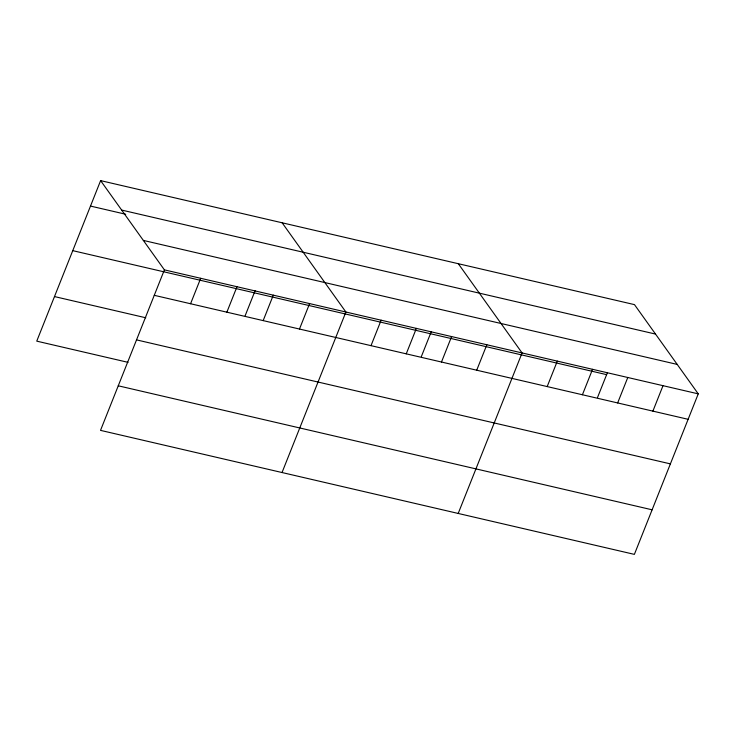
<?xml version="1.0" encoding="UTF-8"?>
<svg xmlns="http://www.w3.org/2000/svg" width="735" height="735" viewBox="0 0 735 735"><rect width="100%" height="100%" fill="white"/><g stroke="black" fill="none" stroke-linecap="round" stroke-linejoin="round"><path stroke-width="1.1" d="M100.621 180.626L164.392 269.864L100.52 430.37L634.379 554.374L698.25 393.859L634.48 304.63L100.621 180.626L36.75 341.141L128.055 362.346M190.567 303.748L200.692 278.299M226.867 312.173L236.992 286.723M245.132 315.765L255.118 290.683M263.167 320.607L273.301 295.158M299.476 329.041L309.6 303.592M282.029 472.532L345.9 312.026L282.139 222.788M371.01 345.652L381.134 320.203M406.244 353.838L416.368 328.389M421.311 356.686L431.289 331.604M441.478 362.024L451.602 336.575M476.712 370.21L486.846 344.761M458.199 513.453L522.08 352.938L458.309 263.709M547.18 386.573L557.314 361.124M582.414 394.759L592.548 369.31M597.481 397.607L607.468 372.526M617.648 402.945L627.782 377.496M652.891 411.131L663.016 385.673M121.67 210.072L655.528 334.076M90.497 206.076L125.703 214.252M143.343 240.418L677.211 364.413M164.392 269.864L698.25 393.859M72.756 250.653L606.623 374.648M154.258 295.314L688.125 419.308M54.482 296.572L145.796 317.777M136.526 339.882L670.384 463.877M118.252 385.801L652.11 509.805"/></g></svg>
